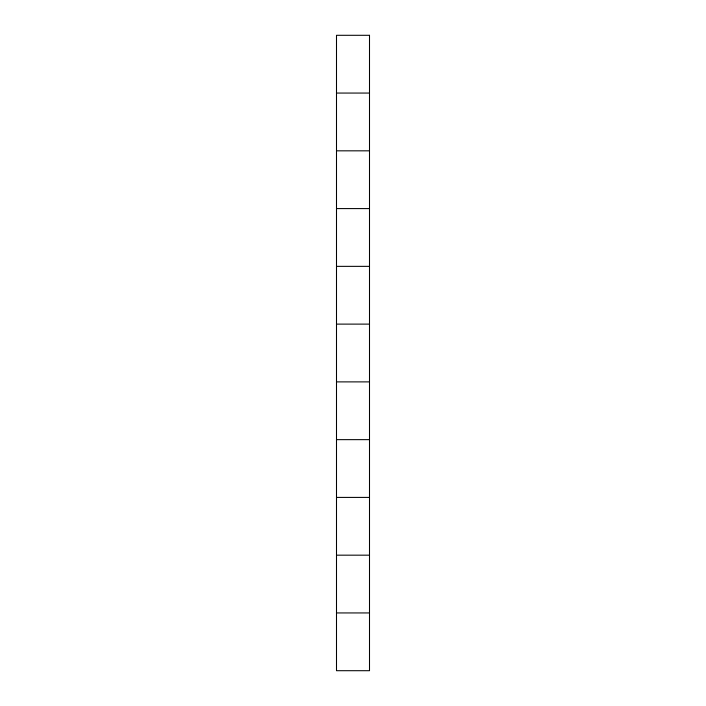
<?xml version="1.0" encoding="UTF-8"?>
<svg xmlns="http://www.w3.org/2000/svg" width="706" height="706" viewBox="0 0 706 706"><rect width="100%" height="100%" fill="white"/><g stroke="black" fill="none" stroke-linecap="round" stroke-linejoin="round"><path stroke-width="1.06" d="M336.497 93.06L369.503 93.06M336.497 150.828L369.503 150.828M336.497 208.588L369.503 208.588M336.497 266.356L369.503 266.356M336.497 324.116L369.503 324.116M336.497 381.884L369.503 381.884M336.497 439.644L369.503 439.644M336.497 497.412L369.503 497.412M336.497 555.172L369.503 555.172M336.497 612.94L369.503 612.94M369.503 35.3L336.497 35.3L336.497 670.7L369.503 670.7L369.503 35.3"/></g></svg>
